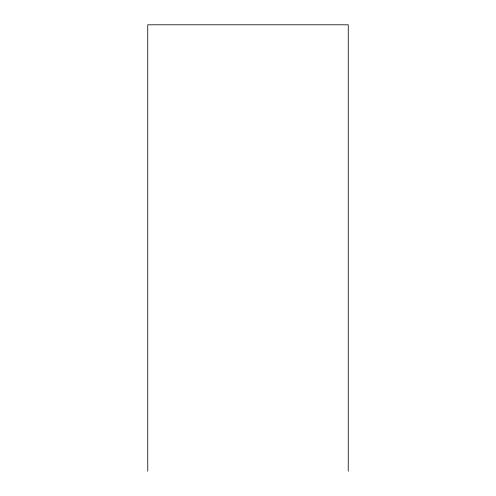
<?xml version="1.0" encoding="UTF-8"?>
<svg xmlns="http://www.w3.org/2000/svg" width="496" height="496" viewBox="0 0 496 496"><rect width="100%" height="100%" fill="white"/><g stroke="black" fill="none" stroke-linecap="round" stroke-linejoin="round"><path stroke-width="0.74" d="M348.248 471.2L348.248 24.8L147.752 24.8L147.752 471.2"/></g></svg>
